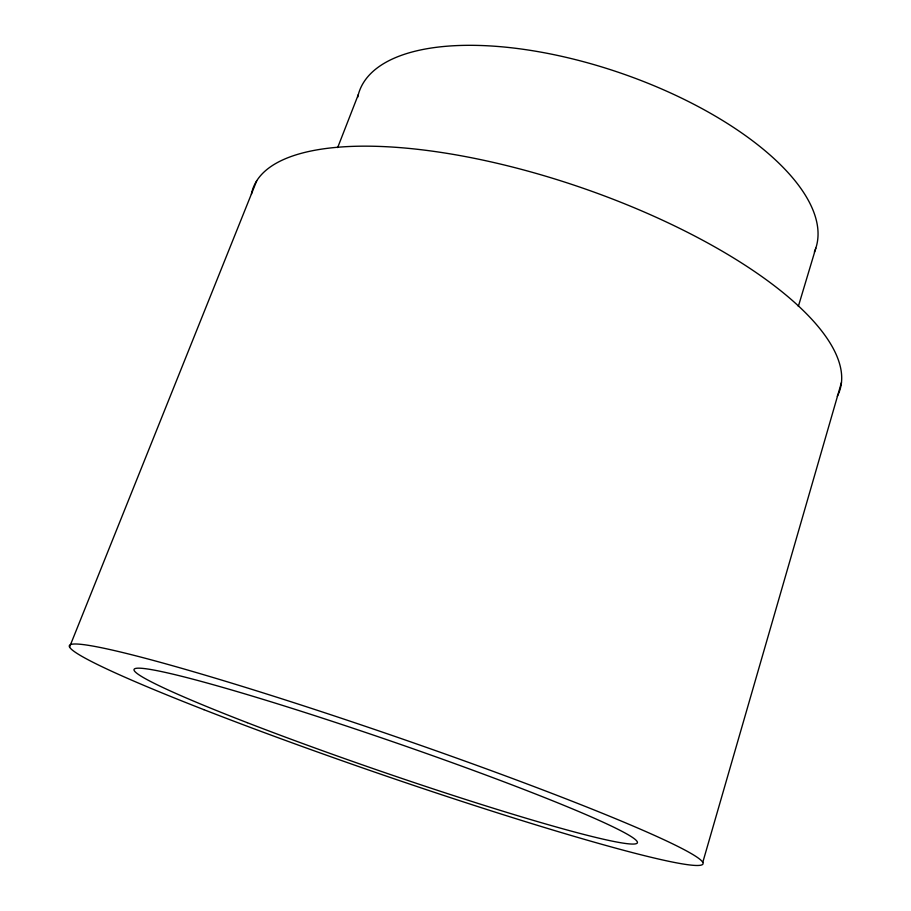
<?xml version="1.0" encoding="UTF-8"?>
<svg xmlns="http://www.w3.org/2000/svg" width="911" height="911" viewBox="0 0 911 911"><rect width="100%" height="100%" fill="white"/><g stroke="black" fill="none" stroke-linecap="round" stroke-linejoin="round"><path stroke-width="1.37" d="M702.78 862.364L841.457 382.449M798.332 306.415L815.8 248.202M337.674 147.571L358.33 94.573M69.543 647.106L256.708 180.811M251.413 194.237A310.287 108.113 19 0 1 581.776 187.78A310.287 108.113 19 0 1 837.277 396.251M357.704 97.204A241.347 102.658 19 0 1 618.273 72.254A241.347 102.658 19 0 1 814.354 252.005M203.905 709.669A335.123 20.167 19 0 0 701.834 864.881A335.123 20.167 19 0 0 252.723 689.627A335.123 20.167 19 0 0 203.905 709.669M247.211 722.662A266.194 15.908 19 0 0 636.994 843.279A266.194 15.908 19 0 0 272.833 702.37A266.194 15.908 19 0 0 247.211 722.662"/></g></svg>
